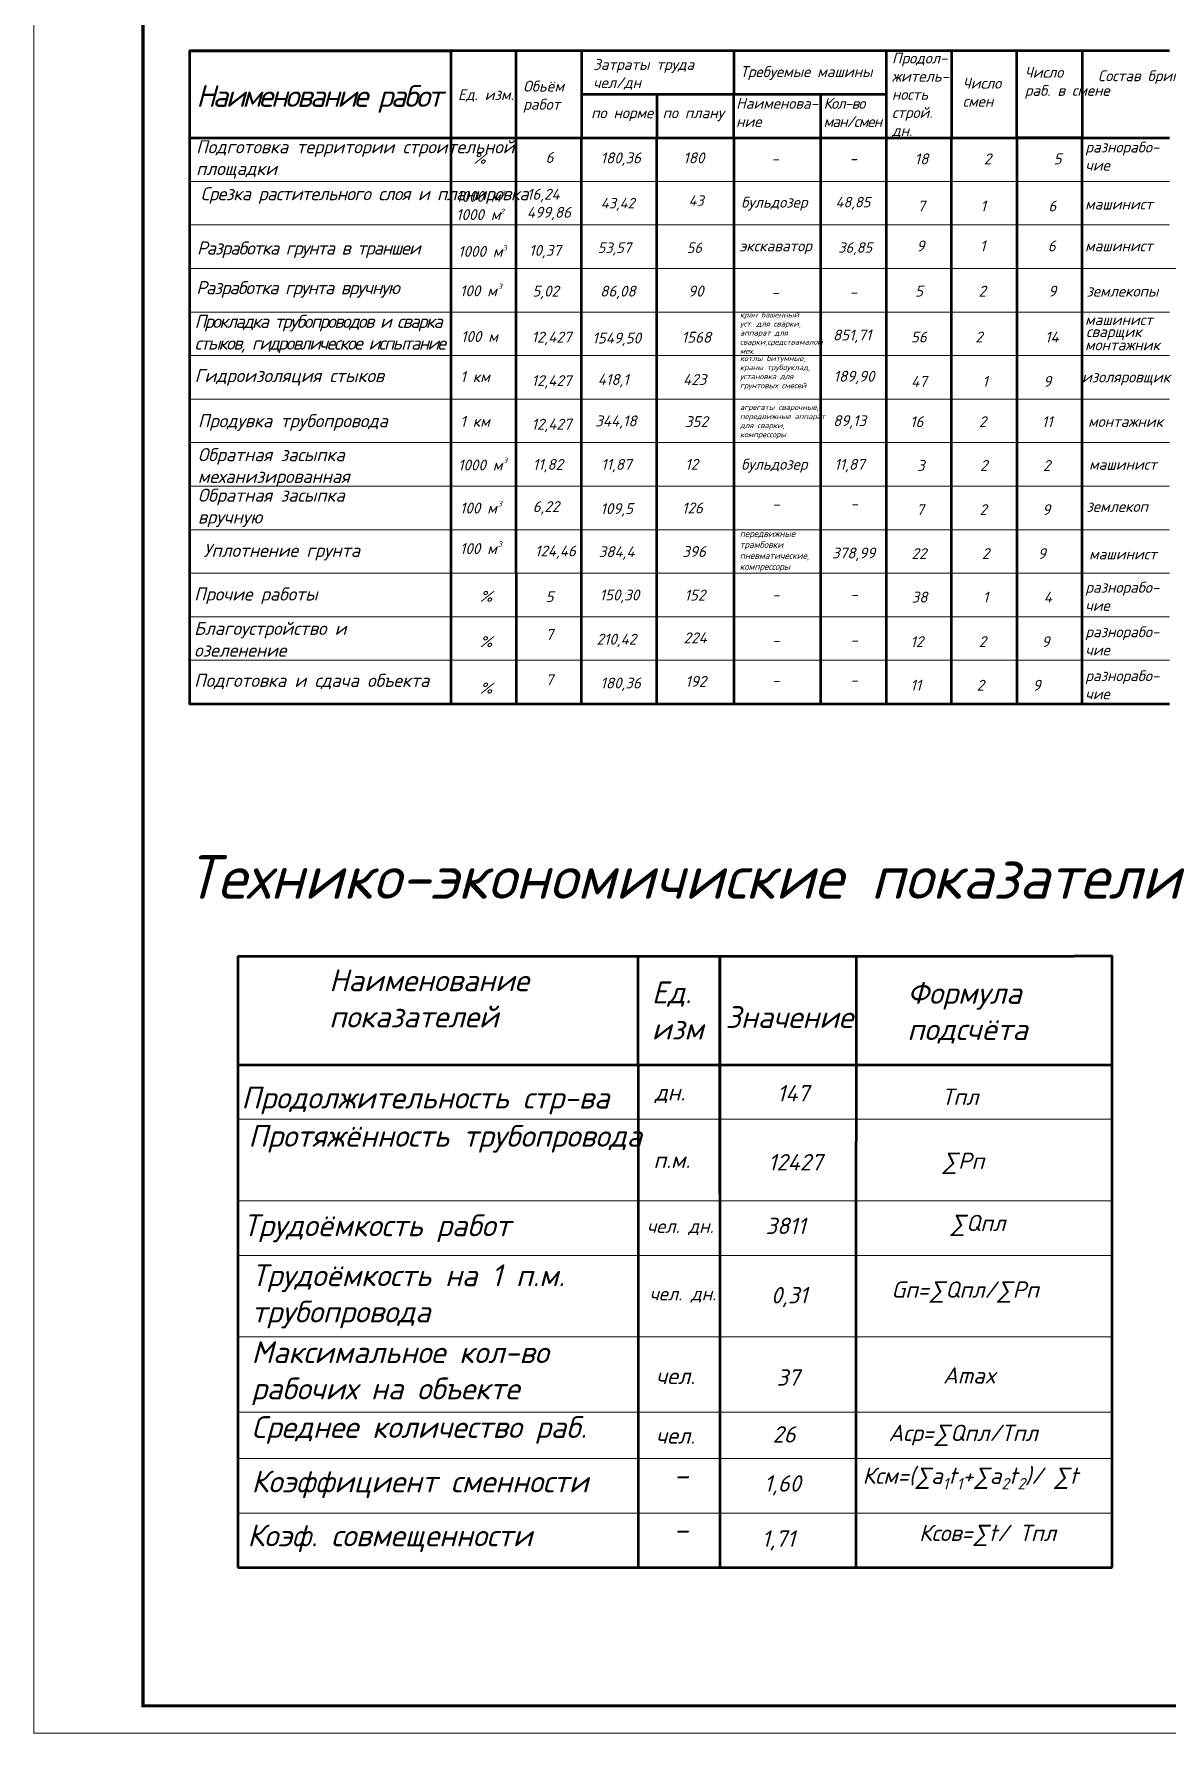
# Model space of a CAD drawing. Header units: millimetres. Extents: x 27137 to 30937, y -4667 to -569.
# Drawn here: x 29377.2 to 29585.3, y -3328.1 to -3015.9 of the extents above; entities that cross this region are included whole.
import ezdxf

# ---------------------------------------------------------------- set-up
doc = ezdxf.new("R2010")
doc.units = ezdxf.units.MM
doc.header["$LTSCALE"] = 0.4
doc.styles.get("Standard").update_dxf_attribs({"font": 'isocpeui.ttf', "height": 2.5})

msp = doc.modelspace()

# ---------------------------------------------------------------- linework, layer by layer
at = {"lineweight": 15}
for p, q in [((29453.7713, -3019.0012), (29477.7713, -3019.0012)), ((29477.7713, -3035.0012), (29477.7713, -3019.0012)), ((29489.7713, -3019.0012), (29505.7713, -3019.0012)), ((29505.7713, -3019.0012), (29533.7713, -3019.0012)), ((29533.7713, -3019.0012), (29545.7713, -3019.0012)), ((29533.7713, -3027.0012), (29533.7713, -3019.0012)), ((29545.7713, -3019.0012), (29557.7713, -3019.0012)), ((29557.7713, -3019.0012), (29569.7713, -3019.0012)), ((29505.7713, -3027.0012), (29533.7713, -3027.0012)), ((29453.7713, -3035.0012), (29465.7713, -3035.0012)), ((29465.7713, -3035.0012), (29477.7713, -3035.0012)), ((29489.7713, -3035.0012), (29505.7713, -3035.0012)), ((29489.7713, -3035.0012), (29505.7713, -3035.0012)), ((29505.7713, -3035.0012), (29521.7713, -3035.0012)), ((29405.7713, -3043.0012), (29585.7713, -3043.0012)), ((29405.7713, -3051.0012), (29585.7713, -3051.0012)), ((29405.7713, -3059.0012), (30056.1713, -3059.0012)), ((29453.7713, -3067.0012), (29453.7713, -3063.0012)), ((29405.7713, -3067.0012), (29453.7713, -3067.0012)), ((29405.7713, -3067.0012), (29453.7713, -3067.0012)), ((29453.7713, -3067.0012), (29453.7713, -3066.6703)), ((29585.7713, -3067.0012), (29453.7713, -3067.0012)), ((29585.7713, -3067.0012), (29453.7713, -3067.0012)), ((29405.7713, -3075.0012), (29453.7713, -3075.0012)), ((29453.7713, -3079.0012), (29453.7713, -3075.0012)), ((29453.7713, -3075.0012), (29585.7713, -3075.0012)), ((29405.7713, -3083.0012), (29585.7713, -3083.0012)), ((29453.7713, -3091.0012), (29453.7713, -3087.0012)), ((29405.7713, -3091.0012), (29453.7713, -3091.0012)), ((29405.7713, -3091.0012), (29453.7713, -3091.0012)), ((29453.7713, -3095.0012), (29453.7713, -3091.0012)), ((29453.7713, -3091.0012), (29585.7713, -3091.0012)), ((29585.7713, -3091.0012), (29453.7713, -3091.0012)), ((29405.7713, -3099.0012), (29453.7713, -3099.0012)), ((29453.7713, -3103.0012), (29453.7713, -3099.0012)), ((29453.7713, -3099.0012), (29585.7713, -3099.0012)), ((29405.7713, -3107.0012), (29453.7713, -3107.0012)), ((29453.7713, -3107.0012), (29585.7713, -3107.0012)), ((29405.7713, -3115.0012), (29453.7713, -3115.0012)), ((29453.7713, -3115.0012), (29465.7713, -3115.0012)), ((29465.7713, -3115.0012), (29573.7713, -3115.0012)), ((29505.7713, -3115.0012), (29489.7713, -3115.0012)), ((29489.7713, -3115.0012), (29505.7713, -3115.0012)), ((29533.7713, -3115.0012), (29521.7713, -3115.0012)), ((29521.7713, -3115.0012), (29533.7713, -3115.0012)), ((29585.7713, -3115.0012), (29569.7713, -3115.0012)), ((29405.7713, -3123.0012), (29585.7713, -3123.0012)), ((29405.7713, -3131.0012), (29585.7713, -3131.0012)), ((29503.2271, -3185.3461), (29518.2271, -3185.3461)), ((29414.6657, -3205.3461), (29414.6657, -3220.3461)), ((29414.6657, -3215.3461), (29575.2271, -3215.3461)), ((29414.6657, -3230.3461), (29575.2271, -3230.3461)), ((29414.6657, -3240.3461), (29575.2271, -3240.3461)), ((29414.6657, -3255.3461), (29575.2271, -3255.3461)), ((29414.6657, -3269.155), (29575.2271, -3269.155)), ((29575.2271, -3277.7023), (29414.6657, -3277.7023)), ((29414.6657, -3287.7023), (29568.2271, -3287.7023)), ((29575.2271, -3287.7023), (29414.6657, -3287.7023)), ((29503.2271, -3287.7023), (29528.2271, -3287.7023)), ((29568.2271, -3287.7023), (29575.2271, -3287.7023))]:
    msp.add_line(p, q, dxfattribs=at)
at = {"lineweight": 53, "ltscale": 0.5}
for p, q in [((29453.7713, -3019.0012), (29453.7713, -3027.0012)), ((29465.7713, -3035.0012), (29465.7713, -3019.0012)), ((29477.7713, -3019.0012), (29477.7713, -3035.0012)), ((29505.7713, -3019.0012), (29505.7713, -3027.0012)), ((29533.7713, -3019.0012), (29533.7713, -3035.0012)), ((29545.7713, -3019.0012), (29545.7713, -3035.0012)), ((29557.7713, -3035.0012), (29557.7713, -3019.0012)), ((29569.7713, -3019.0012), (29569.7713, -3035.0012)), ((29477.7713, -3027.0012), (29533.7713, -3027.0012)), ((29491.598, -3027.0012), (29491.598, -3035.0012)), ((29505.7713, -3035.0012), (29505.7713, -3027.0012)), ((29521.7713, -3035.0012), (29521.7713, -3027.0012)), ((29405.7713, -3035.0012), (29573.7713, -3035.0012)), ((29465.7713, -3067.0012), (29465.7713, -3035.0012)), ((29477.7713, -3067.0012), (29477.7713, -3035.0012)), ((29491.598, -3067.0012), (29491.598, -3035.0012)), ((29505.7713, -3035.0012), (29505.7713, -3067.0012)), ((29521.7713, -3067.0012), (29521.7713, -3035.0012)), ((29533.7713, -3035.0012), (29533.7713, -3067.0012)), ((29545.7713, -3035.0012), (29557.7713, -3035.0012)), ((29545.7713, -3067.0012), (29545.7713, -3035.0012)), ((29569.7713, -3035.0012), (29557.7713, -3035.0012)), ((29557.7713, -3035.0012), (29557.7713, -3067.0012)), ((29569.7713, -3035.0012), (29585.7713, -3035.0012)), ((29569.7713, -3067.0012), (29569.7713, -3035.0012)), ((29465.7713, -3091.0012), (29465.7713, -3064.8685)), ((29477.7713, -3091.0012), (29477.7713, -3064.8214)), ((29491.598, -3091.0012), (29491.598, -3064.9462)), ((29505.7713, -3064.5461), (29505.7713, -3091.0012)), ((29533.7713, -3065.207), (29533.7713, -3091.0012)), ((29545.7713, -3091.0012), (29545.7713, -3065.5698)), ((29557.7713, -3065.5698), (29557.7713, -3091.0012)), ((29569.7713, -3091.0012), (29569.7713, -3064.7393)), ((29521.7713, -3091.0012), (29521.7713, -3066.6724)), ((29465.7713, -3115.0012), (29465.7713, -3091.0012)), ((29477.7713, -3115.0012), (29477.7713, -3091.0012)), ((29491.598, -3115.0012), (29491.598, -3091.0012)), ((29505.7713, -3091.0012), (29505.7713, -3115.0012)), ((29521.7713, -3115.0012), (29521.7713, -3091.0012)), ((29533.7713, -3091.0012), (29533.7713, -3115.0012)), ((29545.7713, -3115.0012), (29545.7713, -3091.0012)), ((29557.7713, -3091.0012), (29557.7713, -3115.0012)), ((29569.7713, -3115.0012), (29569.7713, -3091.0012)), ((29453.7713, -3107.0012), (29453.7713, -3111.0012)), ((29465.7713, -3115.0012), (29465.7713, -3139.0012)), ((29477.7713, -3139.0012), (29477.7713, -3115.0012)), ((29491.598, -3139.0012), (29491.598, -3115.0012)), ((29505.7713, -3115.0012), (29505.7713, -3139.0012)), ((29521.7713, -3139.0012), (29521.7713, -3115.0012)), ((29533.7713, -3115.0012), (29533.7713, -3139.0012)), ((29545.7713, -3139.0012), (29545.7713, -3115.0012)), ((29557.7713, -3115.0012), (29557.7713, -3139.0012)), ((29569.7713, -3139.0012), (29569.7713, -3115.0012)), ((29414.6657, -3185.3461), (29414.6657, -3205.3461)), ((29414.6657, -3185.3461), (29488.2271, -3185.3461)), ((29488.2271, -3205.3461), (29488.2271, -3185.3461)), ((29488.2271, -3185.3461), (29503.2271, -3185.3461)), ((29503.2271, -3185.3461), (29503.2271, -3228.9662)), ((29503.2271, -3228.9662), (29503.2271, -3185.3461)), ((29503.2271, -3185.3461), (29528.2271, -3185.3461)), ((29514.6657, -3185.3461), (29529.6657, -3185.3461)), ((29518.2271, -3185.3461), (29568.2271, -3185.3461)), ((29528.2271, -3185.3461), (29528.2271, -3219.4864)), ((29575.2271, -3185.3461), (29568.2271, -3185.3461)), ((29575.2271, -3287.7023), (29575.2271, -3185.2723)), ((29575.2271, -3297.7023), (29575.2271, -3197.7023)), ((29414.6657, -3205.3461), (29568.2271, -3205.3461)), ((29414.6657, -3205.3461), (29414.6657, -3215.3461)), ((29488.2271, -3205.3461), (29488.2271, -3248.1547)), ((29568.2271, -3205.3461), (29575.2271, -3205.3461)), ((29414.6657, -3215.3461), (29414.6657, -3230.3461)), ((29528.2271, -3297.7023), (29528.2271, -3219.4479)), ((29414.6657, -3222.7023), (29414.6657, -3284.8655)), ((29414.6657, -3230.3461), (29414.6657, -3240.3461)), ((29503.2271, -3228.4454), (29503.2271, -3297.7023)), ((29414.6657, -3240.3461), (29414.6657, -3250.3461)), ((29488.2271, -3242.7023), (29488.2271, -3297.7023)), ((29414.6657, -3250.3461), (29414.6657, -3255.3461)), ((29414.6657, -3255.3461), (29414.6657, -3265.3461)), ((29414.6657, -3277.7023), (29414.6657, -3287.7023)), ((29414.6657, -3287.7023), (29414.6657, -3297.7023)), ((29414.6657, -3297.7023), (29568.2271, -3297.7023)), ((29568.2271, -3297.7023), (29575.2271, -3297.7023))]:
    msp.add_line(p, q, dxfattribs=at)
at = {"color": 0, "lineweight": 15}
for p, q in [((29557.7713, -3115.0012), (29545.7713, -3115.0012)), ((29545.7713, -3115.0012), (29557.7713, -3115.0012))]:
    msp.add_line(p, q, dxfattribs=at)
at = {"color": 7, "lineweight": 15}
msp.add_lwpolyline([(29377.2396, -3328.1159), (30218.2396, -3328.1159), (30218.2396, -2734.1159), (29377.2396, -2734.1159)], close=True, dxfattribs=at)
at = {"lineweight": 15, "const_width": 0.6}
msp.add_lwpolyline([(29397.2396, -3323.1159), (30213.2396, -3323.1159), (30213.2396, -2739.1159), (29397.2396, -2739.1159)], close=True, dxfattribs=at)
msp.add_lwpolyline([(29397.2396, -2739.1159), (30213.2396, -2739.1159), (30213.2396, -3323.1159), (29397.2396, -3323.1159)], dxfattribs=at)
at = {"lineweight": 53, "ltscale": 0.5}
for points in [[(29410.5713, -3019.0012), (29405.7713, -3019.0012), (29453.7713, -3019.0012)], [(29585.7713, -3019.0012), (29405.7713, -3019.0012), (29405.7713, -3067.0012)], [(29453.7713, -3027.0012), (29453.7713, -3067.0012)], [(29405.7713, -3067.0012), (29405.7713, -3107.0012), (29405.7713, -3111.0012), (29405.7713, -3115.0012), (29405.7713, -3123.0012), (29405.7713, -3131.0012), (29405.7713, -3139.0012), (29585.7713, -3139.0012)], [(29453.7713, -3066.6703), (29453.7713, -3091.0012), (29453.7713, -3115.0012), (29453.7713, -3139.0012)]]:
    msp.add_lwpolyline(points, dxfattribs=at)

# ---------------------------------------------------------------- texts
at = {"lineweight": 15, "attachment_point": 1}
for s, width, gutter_width, heights, insert, char_height in [('Затраты труда \\Pчел/дн', 28.457231, 12.5, [9.4384], (29479.9366, -3020.5148), 2), ('Требуемые машины', 35, 12.5, [0], (29506.9321, -3021.8353), 2), ('Продол-\\Pжитель-\\Pность\\Pстрой.\\Pдн.', 15, 12.5, [0], (29534.804, -3019.3461), 2), ('Число \\Pраб. в смене', 15, 12.5, [8.6667], (29559.2025, -3021.9489), 2), ('Обьём\\Pработ', 30, 12.5, [0], (29467.0839, -3024.4986), 2), ('Число\\Pсмен', 15, 12.5, [0], (29547.7994, -3023.9546), 2), ('Состав бригады', 20, 12.5, [0], (29572.6538, -3022.5908), 2), ('{\\T0.8;Наименование работ}', 60, 12.5, [0], (29407.034, -3025.3056), 4), ('Ед. изм.', 15, 12.5, [0], (29455.0893, -3026.0663), 2), ('Наименова-\\Pние', 20, 12.5, [0], (29506.1856, -3027.6616), 2), ('{\\T0.9;Кол-во\\Pман/смен}', 15, 12.5, [0], (29522.2541, -3027.6656), 2), ('по норме', 20, 12.5, [0], (29479.5616, -3029.3987), 2), ('по плану', 20, 12.5, [0], (29492.6729, -3029.3987), 2), ('Подготовка территории строительной площадки', 60, 12.5, [0], (29407.0163, -3035.445), 2.4), ('6', 15, 12.5, [0], (29471.1982, -3037.6033), 2), ('180,36', 12.151566, 12.5, [0], (29481.2954, -3037.683), 2), ('180', 12.151566, 12.5, [0], (29496.4854, -3037.683), 2), ('разнорабо-\\Pчие', 20, 12.5, [0], (29570.3228, -3035.6979), 2), ('%', 15, 12.5, [0], (29457.9928, -3037.7622), 2), ('-', 15.304504, 12.5, [0], (29512.6481, -3037.8516), 2), ('-', 15.304504, 12.5, [0], (29527.0136, -3037.8015), 2), ('18        2         5', 45, 12.5, [0], (29538.9836, -3037.8624), 2), ('{\\T0.95;Срезка растительного слоя и планировка}', 60, 12.5, [0], (29407.8515, -3044.0687), 2.4), ('1000 м\\P1000 м', 15, 12.5, [0], (29454.7539, -3044.7642), 2), ('3', 15, 12.5, [0], (29462.9293, -3044.6876), 1), ('16,24\\P499,86', 15, 12.5, [0], (29467.7708, -3044.3585), 2), ('43,42', 13.371299, 12.5, [2.88], (29481.3524, -3046.0455), 1.92), ('43', 13.371299, 12.5, [2.88], (29497.4479, -3045.5774), 1.92), ('бульдозер', 15.304504, 12.5, [0], (29507.1209, -3045.8271), 2), ('48,85', 13.371299, 12.5, [2.88], (29524.4487, -3045.8491), 1.92), ('7        1         6', 45, 12.5, [0], (29539.495, -3046.5286), 2), ('машинист', 20, 12.5, [0], (29570.2658, -3046.1687), 2), ('2', 15, 12.5, [0], (29462.8631, -3048.0106), 1), ('{\\T0.9;Разработка грунта в траншеи}', 60, 12.5, [0], (29407.1697, -3054.0478), 2.4), ('1000 м', 15, 12.5, [0], (29455.1226, -3054.8726), 2), ('3', 15, 12.5, [0], (29463.2833, -3054.7627), 1), ('53,57', 13.371299, 12.5, [0], (29480.767, -3054.2281), 1.92), ('56', 13.371299, 12.5, [0], (29497.1328, -3054.2281), 1.92), ('экскаватор', 15.304504, 12.5, [0], (29506.7881, -3053.8523), 2), ('  9        1         6', 45, 12.5, [0], (29536.7734, -3053.8574), 2), ('машинист', 20, 12.5, [0], (29570.2658, -3053.8417), 2), ('{\\T0.9;Разработка грунта вручную}', 60, 12.5, [0], (29407.0404, -3061.3289), 2.4), ('100 м', 15, 12.5, [0], (29455.4629, -3062.1121), 2), ('3', 15, 12.5, [0], (29462.4313, -3061.7966), 1), ('   5        2         9', 45, 12.5, [2.5], (29535.2364, -3062.1729), 2), ('землекопы', 20, 12.5, [0], (29570.5289, -3062.1726), 2), ('-', 15.304504, 12.5, [0], (29512.6481, -3062.3688), 2), ('-', 15.304504, 12.5, [0], (29527.0136, -3062.3186), 2), ('{\\T0.8;Прокладка трубопроводов и сварка\\Pстыков, гидровлическое испытание}', 63.85238, 12.5, [10.6306], (29406.7493, -3067.5239), 2.4), ('кран башенный\\Pуст. для сварки,\\Pаппарат для сварки,средствамалой \\Pмех.', 15.304504, 12.5, [13.1252], (29506.9028, -3067.0057), 1), ('машинист', 20, 12.5, [0], (29570.2658, -3067.4195), 2), ('100 м', 15, 12.5, [0], (29455.6549, -3070.506), 2), ('сварщик', 20, 12.5, [0], (29570.4562, -3069.6142), 2), ('котлы битумные,\\Pкраны трубоуклад,\\Pустановка для \\Pгрунтовых смесей', 15.304504, 12.5, [13.1252], (29506.9028, -3075.007), 1), ('монтажник', 20, 12.5, [0], (29570.2658, -3072.0387), 2), ('Гидроизоляция стыков', 60, 12.5, [0], (29406.7493, -3077.4915), 2.4), ('1 км', 15, 12.5, [0], (29455.5466, -3077.8823), 2), ('189,90', 13.371299, 12.5, [0], (29524.0881, -3077.8039), 2), ('изоляровщик', 20, 12.5, [0], (29569.7001, -3077.9341), 2), ('418,1', 15, 12.5, [0], (29480.7747, -3078.4075), 2), ('423', 15, 12.5, [0], (29496.4435, -3078.4075), 2), ('агрегаты сварочные,\\Pпередвижные аппарат \\Pдля сварки,\\Pкомпрессоры', 15.304504, 12.5, [13.1252], (29506.9028, -3084.0065), 1), ('Продувка трубопровода', 60, 12.5, [0], (29407.3425, -3085.7853), 2.4), ('1 км', 15, 12.5, [0], (29455.5466, -3086.0891), 2), ('344,18', 15, 12.5, [0], (29480.3101, -3086.0114), 2), ('352', 15, 12.5, [0], (29496.7714, -3086.1402), 2), ('89,13', 13.371299, 12.5, [0], (29523.9935, -3085.97), 2), ('монтажник', 20, 12.5, [0], (29570.8316, -3086.1206), 2), ('Обратная засыпка\\Pмеханизированная', 60, 12.5, [8.1917], (29407.3425, -3092.0143), 2.4), ('3', 15, 12.5, [0], (29463.4032, -3093.7653), 1), ('1000 м', 15, 12.5, [0], (29455.1226, -3094.1161), 2), ('бульдозер', 15.304504, 12.5, [0], (29507.1209, -3093.9788), 2), ('машинист', 20, 12.5, [0], (29571.0048, -3094.0068), 2), ('Обратная засыпка\\Pвручную', 60, 12.5, [8.1917], (29407.3425, -3099.4645), 2.4), ('100 м', 15, 12.5, [0], (29455.4629, -3102.0338), 2), ('3', 15, 12.5, [0], (29462.4313, -3101.7183), 1), ('-', 15.304504, 12.5, [0], (29512.7981, -3101.2886), 2), ('-', 15.304504, 12.5, [0], (29527.1637, -3101.2384), 2), ('землекоп', 20, 12.5, [0], (29570.5289, -3101.7396), 2), ('100 м', 15, 12.5, [0], (29455.4629, -3109.4734), 2), ('3', 15, 12.5, [0], (29462.4313, -3109.1579), 1), ('передвижные трамбовки пневматические,\\Pкомпрессоры', 15.304504, 12.5, [13.1252], (29506.874, -3107.1186), 1.21234), ('Уплотнение грунта', 60, 12.5, [0], (29408.3731, -3109.6024), 2.4), ('машинист', 20, 12.5, [0], (29571.0048, -3110.4788), 2), ('Прочие работы', 60, 12.5, [0], (29406.6469, -3117.6206), 2.4), ('\\pi6.53712;%', 15, 12.5, [0], (29452.6499, -3118.2429), 2), ('5', 15, 12.5, [0], (29471.1982, -3118.3159), 2), ('разнорабо-\\Pчие', 20, 12.5, [0], (29570.3228, -3116.5874), 2), ('-', 15.304504, 12.5, [0], (29512.7981, -3117.9263), 2), ('-', 15.304504, 12.5, [0], (29527.1637, -3117.8761), 2), ('Благоустройство и \\Pозеленение', 60, 12.5, [0], (29406.6469, -3123.9375), 2.4), ('разнорабо-\\Pчие', 20, 12.5, [0], (29570.3228, -3124.7667), 2), ('\\pi6.53712;%', 15, 12.5, [0], (29452.6499, -3126.5705), 2), ('7', 15, 12.5, [0], (29471.1982, -3125.2652), 2), ('-', 15.304504, 12.5, [0], (29512.7981, -3126.32), 2), ('-', 15.304504, 12.5, [0], (29527.1637, -3126.2699), 2), ('Подготовка и сдача объекта', 60, 12.5, [0], (29406.6469, -3133.4942), 2.4), ('7', 15, 12.5, [0], (29471.1982, -3133.5743), 2), ('разнорабо-\\Pчие', 20, 12.5, [0], (29570.3228, -3132.8323), 2), ('\\pi6.53712;%', 15, 12.5, [0], (29452.6499, -3135.118), 2), ('-', 15.304504, 12.5, [0], (29512.7981, -3133.6646), 2), ('-', 15.304504, 12.5, [0], (29527.1637, -3133.6144), 2), ('\\pi1.38792;{\\fISOCPEUR|b0|i1|c204|p34;       Технико}-{\\fISOCPEUR|b0|i1|c204|p34;экономичиские показатели}', 242.629461, 12.5, [0], (29368.1972, -3166.8307), 8), ('Наименование \\Pпоказателей', 89.841545, 12.5, [0], (29431.4452, -3187.8068), 4), ('Ед.\\Pизм', 15, 12.5, [0], (29490.6934, -3190.0243), 4), ('Формула \\Pподсчёта', 55.769805, 12.5, [0], (29537.6272, -3190.1302), 4), ('Значение', 24.685547, 12.5, [0], (29504.2489, -3194.5562), 4), ('Продолжительность стр-ва', 73.561463, 12.5, [0], (29415.313, -3209.3665), 4), ('{\\H0.75x;147}', 15, 12.5, [0], (29513.7119, -3209.0577), 4), ('дн.', 15, 12.5, [0], (29491.2415, -3208.8906), 3), ('Тпл', 6.356017, 5, [0], (29543.9639, -3209.7071), 3), ('Протяжённость трубопровода', 73.561463, 12.5, [0], (29416.5979, -3216.3886), 4), ('12427', 15, 12.5, [4.0515], (29512.0865, -3221.734), 3), ('∑Рп', 6.356017, 5, [0], (29543.9639, -3221.4756), 3), ('п.м.', 15, 12.5, [0], (29491.013, -3221.2979), 3), ('Трудоёмкость работ', 73.561463, 12.5, [0], (29415.6344, -3232.8326), 4), ('3811', 15, 12.5, [0], (29511.5889, -3233.4338), 3), ('∑Qпл', 6.356017, 5, [0], (29545.4229, -3232.8903), 3), ('чел. дн.', 15, 12.5, [0], (29489.8089, -3233.7262), 2.5), ('Трудоёмкость на 1 п.м.\\Pтрубопровода', 73.561463, 12.5, [0], (29417.1901, -3242.0087), 4), ('чел. дн.', 15, 12.5, [0], (29490.2814, -3246.1283), 2.5), ('0,31', 15, 12.5, [0], (29512.6027, -3246.1644), 3), ('Gп=∑Qпл/∑Рп', 6.356017, 5, [0], (29534.6959, -3245.1293), 3), ('Максимальное кол-во рабочих на объекте', 73.561463, 12.5, [0], (29417.1901, -3256.1458), 4), ('чел.', 15, 12.5, [0], (29491.4499, -3261.0037), 3), ('37', 15, 12.5, [0], (29513.6272, -3261.287), 3), ('Аmax', 6.356017, 5, [0], (29544.1947, -3260.8973), 3), ('Среднее количество раб.', 73.561463, 12.5, [0], (29417.1901, -3269.8921), 4), ('26', 15, 12.5, [0], (29512.8763, -3271.7395), 3), ('Аср=∑Qпл/Тпл', 6.356017, 5, [0], (29534.1698, -3271.4661), 3), ('чел.', 15, 12.5, [0], (29491.4499, -3271.9503), 3), ('Коэффициент сменности', 73.561463, 12.5, [0], (29417.1901, -3279.8921), 4), ('\\pi6.47273;-', 15, 12.5, [0], (29488.2271, -3278.7171), 4), ('1,60', 15, 12.5, [0], (29511.3241, -3280.7618), 3), ('\\A1;Ксм=(∑a{\\H0.7x;\\S^ 1;}t{\\H0.7x;\\S^ 1;}+∑a{\\H0.7x;\\S^ 2;}t{\\H0.7x;\\S^ 2;})/ ∑t', 47.638469, 5, [0], (29529.4142, -3279.3336), 3), ('Коэф. совмещенности', 73.561463, 12.5, [0], (29416.4279, -3289.8093), 4), ('Ксов=∑t/ Тпл', 27.751224, 5, [0], (29539.78, -3289.8485), 3), ('\\pi6.47273;-', 15, 12.5, [0], (29488.1873, -3288.7178), 4), ('1,71', 15, 12.5, [0], (29510.8941, -3290.8887), 3)]:
    msp.add_mtext_dynamic_manual_height_columns(s, width=width, gutter_width=gutter_width, heights=heights, dxfattribs=dict(at, insert=insert, char_height=char_height))
at = {"color": 0, "lineweight": 15, "char_height": 2, "attachment_point": 1}
for s, width, heights, insert in [('10,37', 15, [0], (29468.1638, -3054.6827)), ('5,02', 15, [0], (29468.7751, -3062.1642)), ('86,08', 15, [3], (29481.2146, -3062.1677)), ('90', 15, [3], (29497.3668, -3062.1677)), ('12,427', 15, [0], (29468.6202, -3070.6157)), ('1549,50', 15, [0], (29479.7873, -3070.7895)), ('1568', 15, [0], (29496.189, -3070.6431)), ('851,71', 13.371299, [0], (29523.9736, -3070.2334)), ('   56       2         14', 45, [2.5019], (29534.4693, -3070.5927)), ('12,427', 15, [0], (29468.6202, -3078.6157)), ('   47        1        9', 45, [0], (29534.5, -3078.758)), ('12,427', 15, [0], (29468.6202, -3086.6157)), ('  16        2        11', 45, [0], (29535.5877, -3086.1614)), ('11,82', 15, [0], (29468.8449, -3094.0157)), ('11,87', 15, [3], (29481.4046, -3093.9952)), ('12', 15, [3], (29496.8369, -3093.9952)), ('11,87', 15, [3], (29524.22, -3093.9952)), (' 3        2        2', 45, [0], (29538.1304, -3094.2049)), ('6,22', 15, [0], (29468.8449, -3101.7559)), ('109,5', 15, [0], (29481.2641, -3102.1272)), ('126', 15, [0], (29496.2608, -3102.0103)), (' 7        2        9', 45, [0], (29538.0082, -3102.3301)), ('124,46', 15, [0], (29469.2508, -3109.9093)), ('   22        2       9', 45, [0], (29534.5875, -3110.3957)), ('150,30', 15, [0], (29481.1219, -3118.0048)), ('152', 15, [0], (29496.7146, -3118.0241)), ('   38        1        4', 45, [0], (29534.5875, -3118.3957)), ('210,42', 15, [0], (29480.5547, -3126.1169)), ('224', 15, [0], (29496.5633, -3125.8798)), ('  12        2        9', 45, [0], (29535.6468, -3126.5831)), ('180,36', 15, [0], (29481.2732, -3134.1697)), ('192', 15, [0], (29496.8658, -3133.8867)), ('  11        2       9', 45, [0], (29535.6468, -3134.5831))]:
    msp.add_mtext_dynamic_manual_height_columns(s, width=width, gutter_width=12.5, heights=heights, dxfattribs=dict(at, insert=insert))
at = {"color": 1, "lineweight": 15, "attachment_point": 1}
for s, width, heights, insert, char_height in [('{\\C0;36,85}', 13.371299, [3.6], (29524.9335, -3054.1953), 1.92), ('{\\C0;384,4}', 15, [0], (29480.9307, -3110.0418), 2), ('{\\C0;396}', 15, [0], (29496.2983, -3110.0111), 2), ('{\\C0;378,99}', 13.371299, [0], (29523.7943, -3110.2873), 2)]:
    msp.add_mtext_dynamic_manual_height_columns(s, width=width, gutter_width=12.5, heights=heights, dxfattribs=dict(at, insert=insert, char_height=char_height))

doc.saveas('drawing.dxf')
